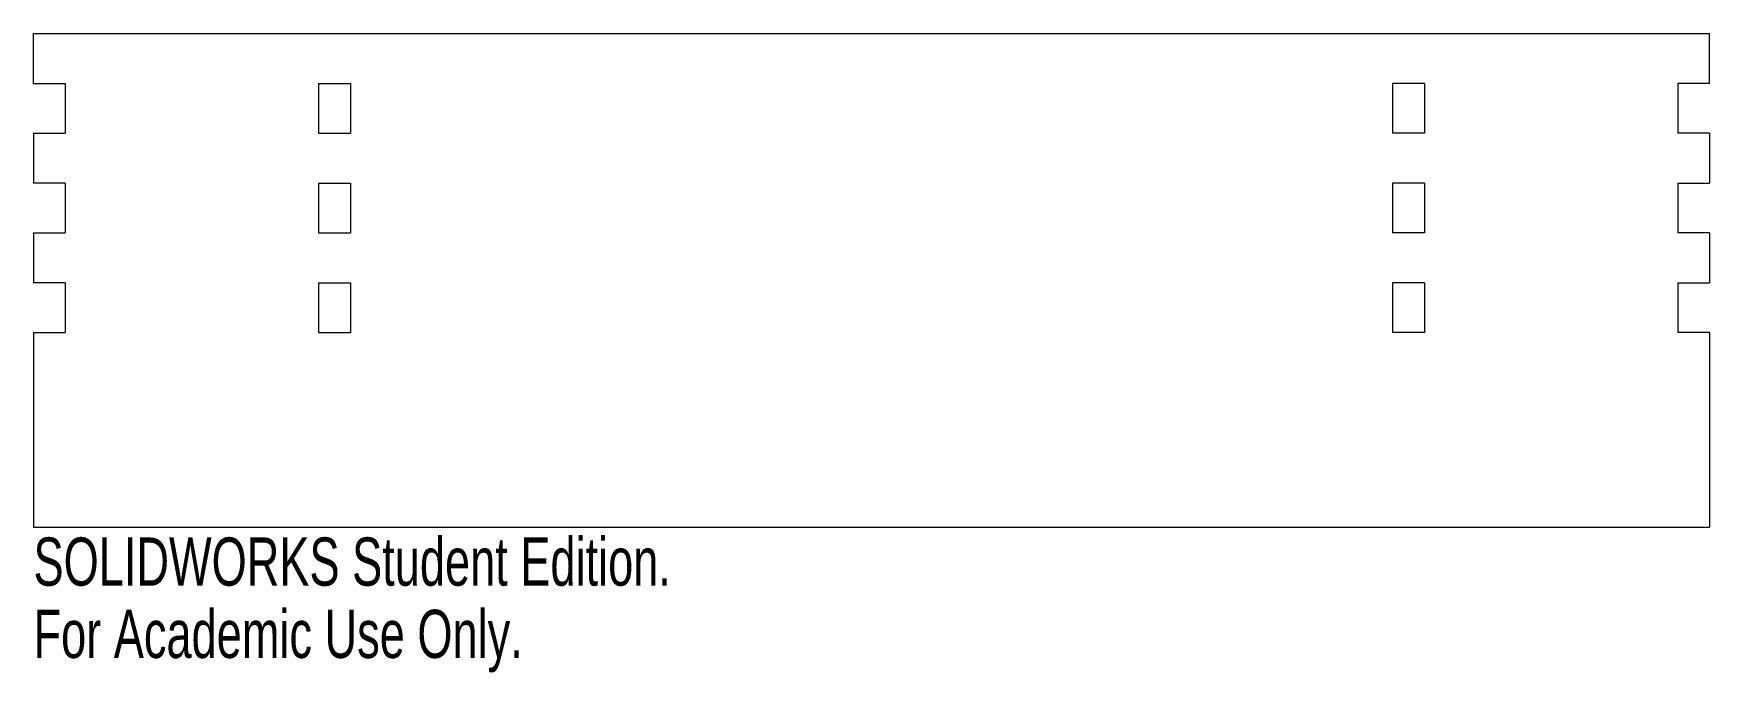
# Model space of a CAD drawing. Header units: inches. Extents: x -6.61 to 0, y -2.52 to 0.
import ezdxf

# ---------------------------------------------------------------- set-up
doc = ezdxf.new("R2010")
doc.units = ezdxf.units.IN
doc.header["$MEASUREMENT"] = 0
doc.styles.add('SLDTEXTSTYLE0', font='TXT', dxfattribs={"width": 0.7})

msp = doc.modelspace()

# ---------------------------------------------------------------- linework, layer by layer
at = {"color": 7, "linetype": 'Continuous', "lineweight": 15}
for p, q in [((-6.6125, -0.1969), (-6.6125, 0)), ((-6.6125, 0), (0, 0)), ((0, -0.1969), (0, 0)), ((-6.6125, -0.1969), (-6.4875, -0.1969)), ((-6.4875, -0.1969), (-6.4875, -0.3937)), ((-5.4875, -0.1969), (-5.4875, -0.3937)), ((-5.4875, -0.1969), (-5.3625, -0.1969)), ((-5.3625, -0.1969), (-5.3625, -0.3937)), ((-1.25, -0.1969), (-1.25, -0.3937)), ((-1.125, -0.1969), (-1.25, -0.1969)), ((-1.125, -0.1969), (-1.125, -0.3937)), ((0, -0.1969), (-0.125, -0.1969)), ((-0.125, -0.1969), (-0.125, -0.3937)), ((-6.6125, -0.3937), (-6.6125, -0.5906)), ((-6.6125, -0.3937), (-6.4875, -0.3937)), ((-5.4875, -0.3937), (-5.3625, -0.3937)), ((-1.125, -0.3937), (-1.25, -0.3937)), ((0, -0.3937), (-0.125, -0.3937)), ((0, -0.3937), (0, -0.5906)), ((-6.4875, -0.5906), (-6.6125, -0.5906)), ((-6.4875, -0.5906), (-6.4875, -0.7874)), ((-5.4875, -0.5906), (-5.4875, -0.7874)), ((-5.4875, -0.5906), (-5.3625, -0.5906)), ((-5.3625, -0.5906), (-5.3625, -0.7874)), ((-1.25, -0.5906), (-1.25, -0.7874)), ((-1.125, -0.5906), (-1.25, -0.5906)), ((-1.125, -0.5906), (-1.125, -0.7874)), ((-0.125, -0.5906), (0, -0.5906)), ((-0.125, -0.5906), (-0.125, -0.7874)), ((-6.6125, -0.7874), (-6.6125, -0.9843)), ((-6.6125, -0.7874), (-6.4875, -0.7874)), ((-5.4875, -0.7874), (-5.3625, -0.7874)), ((-1.125, -0.7874), (-1.25, -0.7874)), ((0, -0.7874), (-0.125, -0.7874)), ((0, -0.7874), (0, -0.9843)), ((-6.4875, -0.9843), (-6.6125, -0.9843)), ((-6.4875, -0.9843), (-6.4875, -1.1811)), ((-5.4875, -0.9843), (-5.4875, -1.1811)), ((-5.4875, -0.9843), (-5.3625, -0.9843)), ((-5.3625, -0.9843), (-5.3625, -1.1811)), ((-1.25, -0.9843), (-1.25, -1.1811)), ((-1.125, -0.9843), (-1.25, -0.9843)), ((-1.125, -0.9843), (-1.125, -1.1811)), ((-0.125, -0.9843), (0, -0.9843)), ((-0.125, -0.9843), (-0.125, -1.1811)), ((-6.6125, -1.1811), (-6.6125, -1.95)), ((-6.6125, -1.1811), (-6.4875, -1.1811)), ((-5.4875, -1.1811), (-5.3625, -1.1811)), ((-1.125, -1.1811), (-1.25, -1.1811)), ((0, -1.1811), (-0.125, -1.1811)), ((0, -1.1811), (0, -1.95)), ((-6.6125, -1.95), (0, -1.95))]:
    msp.add_line(p, q, dxfattribs=at)

# ---------------------------------------------------------------- texts
at = {"color": 7, "linetype": 'Continuous', "char_height": 0.1903, "attachment_point": 1, "style": 'SLDTEXTSTYLE0'}
for s, insert in [('SOLIDWORKS Student Edition.', (-6.6125, -1.9901)), ('For Academic Use Only.', (-6.6125, -2.2756))]:
    msp.add_mtext(s, dxfattribs=dict(at, insert=insert))

doc.saveas('drawing.dxf')
